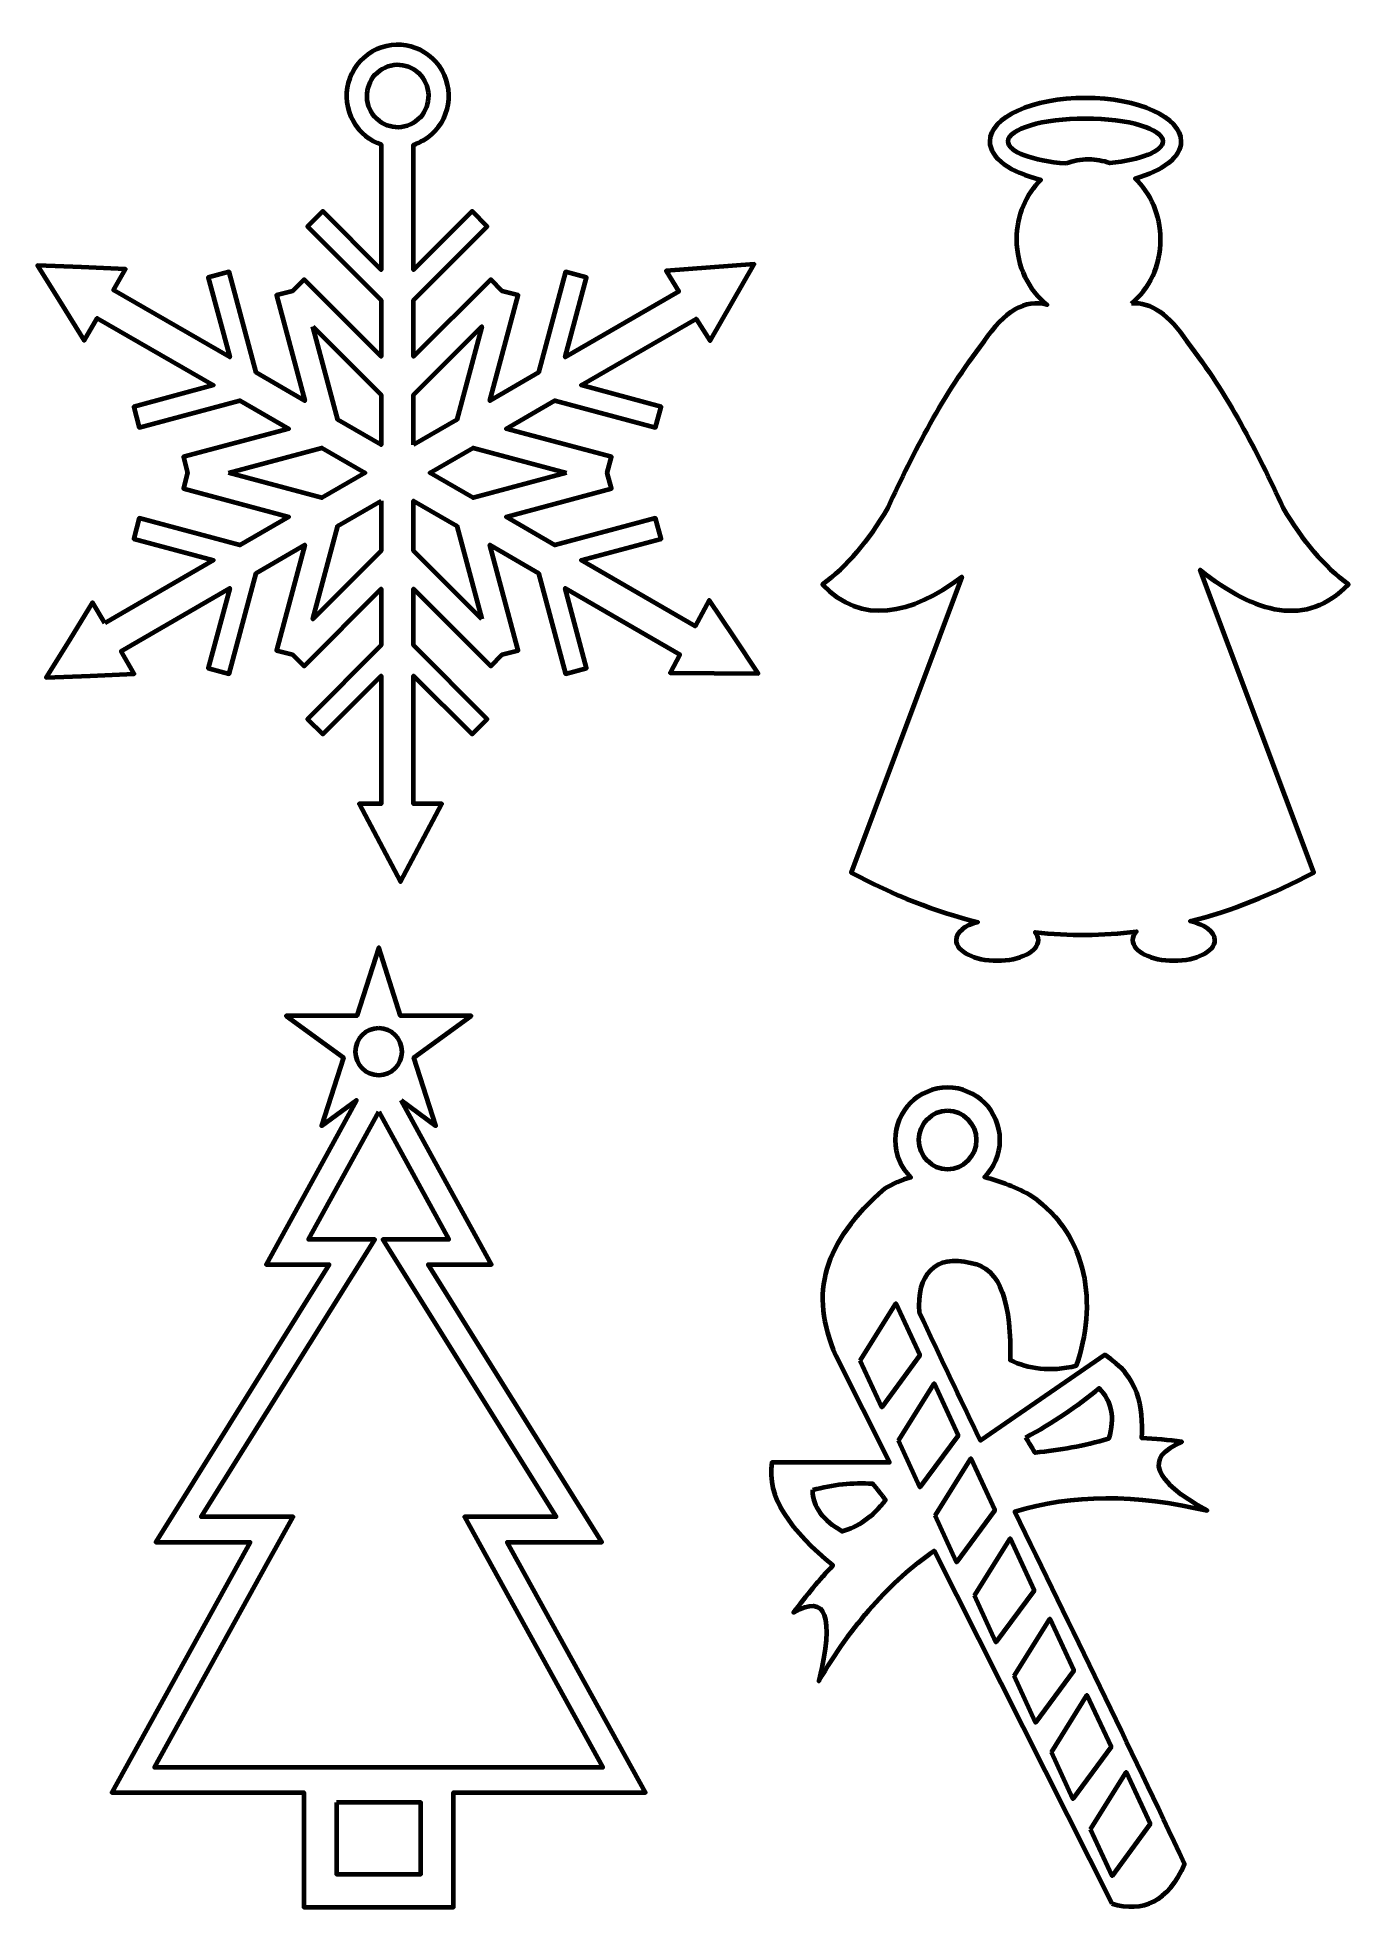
# Model space of a CAD drawing. Header units: centimetres. Extents: x -8.5 to 9.3, y -12.4 to 13.
import ezdxf

# ---------------------------------------------------------------- set-up
doc = ezdxf.new("R2010")
doc.units = ezdxf.units.CM
doc.header["$MEASUREMENT"] = 0
doc.layers.add('Camada 1', color=7, linetype='Continuous')

msp = doc.modelspace()

# ---------------------------------------------------------------- linework, layer by layer
at = {"layer": 'Camada 1', "color": 7, "lineweight": 158}
for points, knots in [([(-7.55907, 5.08806), (-7.55907, 5.08806), (-6.08248, 5.94058), (-6.08248, 5.94058), (-6.08248, 5.94058), (-6.08248, 5.94058), (-7.16618, 6.231), (-7.16618, 6.231), (-7.16618, 6.231), (-7.16618, 6.231), (-7.09051, 6.5134), (-7.09051, 6.5134), (-7.09051, 6.5134), (-7.09051, 6.5134), (-5.72432, 6.14735), (-5.72432, 6.14735), (-5.72432, 6.14735), (-5.72432, 6.14735), (-5.06278, 6.5293), (-5.06278, 6.5293), (-5.06278, 6.5293), (-5.06278, 6.5293), (-6.49237, 6.91235), (-6.49237, 6.91235), (-6.49237, 6.91235), (-6.49237, 6.91235), (-6.43482, 7.12697), (-6.43482, 7.12697), (-6.43482, 7.12697), (-6.43482, 7.12697), (-6.49235, 7.34162), (-6.49235, 7.34162), (-6.49235, 7.34162), (-6.49235, 7.34162), (-5.06276, 7.72466), (-5.06276, 7.72466), (-5.06276, 7.72466), (-5.06276, 7.72466), (-5.7243, 8.1066), (-5.7243, 8.1066), (-5.7243, 8.1066), (-5.7243, 8.1066), (-7.09051, 7.74055), (-7.09051, 7.74055), (-7.09051, 7.74055), (-7.09051, 7.74055), (-7.16623, 8.023), (-7.16623, 8.023), (-7.16623, 8.023), (-7.16623, 8.023), (-6.08244, 8.31343), (-6.08244, 8.31343), (-6.08244, 8.31343), (-6.08244, 8.31343), (-7.66272, 9.22574), (-7.66272, 9.22574), (-7.66272, 9.22574), (-7.66272, 9.22574), (-7.83988, 8.92235), (-7.83988, 8.92235), (-7.83988, 8.92235), (-7.83988, 8.92235), (-8.15552, 9.43085), (-8.15552, 9.43085), (-8.15552, 9.43085), (-8.15552, 9.43085), (-8.47121, 9.93934), (-8.47121, 9.93934), (-8.47121, 9.93934), (-8.47121, 9.93934), (-7.87321, 9.91437), (-7.87321, 9.91437), (-7.87321, 9.91437), (-7.87321, 9.91437), (-7.27522, 9.88941), (-7.27522, 9.88941), (-7.27522, 9.88941), (-7.27522, 9.88941), (-7.44154, 9.60455), (-7.44154, 9.60455), (-7.44154, 9.60455), (-7.44154, 9.60455), (-5.86311, 8.69322), (-5.86311, 8.69322), (-5.86311, 8.69322), (-5.86311, 8.69322), (-6.15352, 9.77697), (-6.15352, 9.77697), (-6.15352, 9.77697), (-6.15352, 9.77697), (-5.87108, 9.85266), (-5.87108, 9.85266), (-5.87108, 9.85266), (-5.87108, 9.85266), (-5.505, 8.48646), (-5.505, 8.48646), (-5.505, 8.48646), (-5.505, 8.48646), (-4.84349, 8.10451), (-4.84349, 8.10451), (-4.84349, 8.10451), (-4.84349, 8.10451), (-5.22651, 9.53409), (-5.22651, 9.53409), (-5.22651, 9.53409), (-5.22651, 9.53409), (-5.01194, 9.59166), (-5.01194, 9.59166), (-5.01194, 9.59166), (-5.01194, 9.59166), (-4.85481, 9.74872), (-4.85481, 9.74872), (-4.85481, 9.74872), (-4.85481, 9.74872), (-3.80829, 8.70219), (-3.80829, 8.70219), (-3.80829, 8.70219), (-3.80829, 8.70219), (-3.80824, 9.46605), (-3.80824, 9.46605), (-3.80824, 9.46605), (-3.80824, 9.46605), (-4.80844, 10.46621), (-4.80844, 10.46621), (-4.80844, 10.46621), (-4.80844, 10.46621), (-4.60159, 10.67298), (-4.60159, 10.67298), (-4.60159, 10.67298), (-4.60159, 10.67298), (-3.80827, 9.87961), (-3.80827, 9.87961), (-3.80827, 9.87961), (-3.80827, 9.87961), (-3.80829, 11.57914), (-3.80829, 11.57914), (-3.80829, 11.57914), (-3.96209, 11.63147), (-4.09833, 11.73759), (-4.18595, 11.88933), (-4.18595, 11.88933), (-4.37771, 12.22145), (-4.26384, 12.64627), (-3.93176, 12.83801), (-3.93176, 12.83801), (-3.59962, 13.02977), (-3.1748, 12.91593), (-2.98306, 12.58382), (-2.98306, 12.58382), (-2.79129, 12.25167), (-2.90515, 11.82683), (-3.23726, 11.63514), (-3.23726, 11.63514), (-3.28009, 11.61039), (-3.32443, 11.59081), (-3.36964, 11.5761), (-3.36964, 11.5761), (-3.36964, 11.5761), (-3.36962, 9.87966), (-3.36962, 9.87966), (-3.36962, 9.87966), (-3.36962, 9.87966), (-2.57626, 10.67298), (-2.57626, 10.67298), (-2.57626, 10.67298), (-2.57626, 10.67298), (-2.36953, 10.46621), (-2.36953, 10.46621), (-2.36953, 10.46621), (-2.36953, 10.46621), (-3.36964, 9.46604), (-3.36964, 9.46604), (-3.36964, 9.46604), (-3.36964, 9.46604), (-3.36967, 8.70218), (-3.36967, 8.70218), (-3.36967, 8.70218), (-3.36967, 8.70218), (-2.32313, 9.74872), (-2.32313, 9.74872), (-2.32313, 9.74872), (-2.32313, 9.74872), (-2.16601, 9.59158), (-2.16601, 9.59158), (-2.16601, 9.59158), (-2.16601, 9.59158), (-1.95139, 9.53412), (-1.95139, 9.53412), (-1.95139, 9.53412), (-1.95139, 9.53412), (-2.33442, 8.10451), (-2.33442, 8.10451), (-2.33442, 8.10451), (-2.33442, 8.10451), (-1.67289, 8.48649), (-1.67289, 8.48649), (-1.67289, 8.48649), (-1.67289, 8.48649), (-1.30687, 9.85268), (-1.30687, 9.85268), (-1.30687, 9.85268), (-1.30687, 9.85268), (-1.02436, 9.77698), (-1.02436, 9.77698), (-1.02436, 9.77698), (-1.02436, 9.77698), (-1.31479, 8.69325), (-1.31479, 8.69325), (-1.31479, 8.69325), (-1.31479, 8.69325), (0.23149, 9.58596), (0.23149, 9.58596), (0.23149, 9.58596), (0.23149, 9.58596), (0.05607, 9.86429), (0.05607, 9.86429), (0.05607, 9.86429), (0.05607, 9.86429), (0.6529, 9.90945), (0.6529, 9.90945), (0.6529, 9.90945), (0.6529, 9.90945), (1.24969, 9.95465), (1.24969, 9.95465), (1.24969, 9.95465), (1.24969, 9.95465), (0.95142, 9.43577), (0.95142, 9.43577), (0.95142, 9.43577), (0.95142, 9.43577), (0.65317, 8.91686), (0.65317, 8.91686), (0.65317, 8.91686), (0.65317, 8.91686), (0.46553, 9.21458), (0.46553, 9.21458), (0.46553, 9.21458), (0.46553, 9.21458), (-1.09546, 8.31336), (-1.09546, 8.31336), (-1.09546, 8.31336), (-1.09546, 8.31336), (-0.01172, 8.02299), (-0.01172, 8.02299), (-0.01172, 8.02299), (-0.01172, 8.02299), (-0.08742, 7.74055), (-0.08742, 7.74055), (-0.08742, 7.74055), (-0.08742, 7.74055), (-1.4536, 8.10661), (-1.4536, 8.10661), (-1.4536, 8.10661), (-1.4536, 8.10661), (-2.11511, 7.72464), (-2.11511, 7.72464), (-2.11511, 7.72464), (-2.11511, 7.72464), (-0.68554, 7.34162), (-0.68554, 7.34162), (-0.68554, 7.34162), (-0.68554, 7.34162), (-0.74304, 7.12697), (-0.74304, 7.12697), (-0.74304, 7.12697), (-0.74304, 7.12697), (-0.68552, 6.91234), (-0.68552, 6.91234), (-0.68552, 6.91234), (-0.68552, 6.91234), (-2.1151, 6.52931), (-2.1151, 6.52931), (-2.1151, 6.52931), (-2.1151, 6.52931), (-1.4536, 6.14738), (-1.4536, 6.14738), (-1.4536, 6.14738), (-1.4536, 6.14738), (-0.08735, 6.51347), (-0.08735, 6.51347), (-0.08735, 6.51347), (-0.08735, 6.51347), (-0.01169, 6.23096), (-0.01169, 6.23096), (-0.01169, 6.23096), (-0.01169, 6.23096), (-1.09543, 5.94064), (-1.09543, 5.94064), (-1.09543, 5.94064), (-1.09543, 5.94064), (0.45112, 5.04768), (0.45112, 5.04768), (0.45112, 5.04768), (0.45112, 5.04768), (0.64187, 5.40101), (0.64187, 5.40101), (0.64187, 5.40101), (0.64187, 5.40101), (0.9743, 4.90336), (0.9743, 4.90336), (0.9743, 4.90336), (0.9743, 4.90336), (1.3068, 4.40569), (1.3068, 4.40569), (1.3068, 4.40569), (1.3068, 4.40569), (0.70838, 4.41063), (0.70838, 4.41063), (0.70838, 4.41063), (0.70838, 4.41063), (0.10984, 4.4156), (0.10984, 4.4156), (0.10984, 4.4156), (0.10984, 4.4156), (0.24265, 4.66155), (0.24265, 4.66155), (0.24265, 4.66155), (0.24265, 4.66155), (-1.31476, 5.5608), (-1.31476, 5.5608), (-1.31476, 5.5608), (-1.31476, 5.5608), (-1.02436, 4.47698), (-1.02436, 4.47698), (-1.02436, 4.47698), (-1.02436, 4.47698), (-1.30681, 4.40127), (-1.30681, 4.40127), (-1.30681, 4.40127), (-1.30681, 4.40127), (-1.67291, 5.7675), (-1.67291, 5.7675), (-1.67291, 5.7675), (-1.67291, 5.7675), (-2.33443, 6.14939), (-2.33443, 6.14939), (-2.33443, 6.14939), (-2.33443, 6.14939), (-1.95139, 4.71988), (-1.95139, 4.71988), (-1.95139, 4.71988), (-1.95139, 4.71988), (-2.16601, 4.66237), (-2.16601, 4.66237), (-2.16601, 4.66237), (-2.16601, 4.66237), (-2.32313, 4.50522), (-2.32313, 4.50522), (-2.32313, 4.50522), (-2.32313, 4.50522), (-3.36967, 5.55179), (-3.36967, 5.55179), (-3.36967, 5.55179), (-3.36967, 5.55179), (-3.36964, 4.78789), (-3.36964, 4.78789), (-3.36964, 4.78789), (-3.36964, 4.78789), (-2.36951, 3.78773), (-2.36951, 3.78773), (-2.36951, 3.78773), (-2.36951, 3.78773), (-2.57632, 3.58101), (-2.57632, 3.58101), (-2.57632, 3.58101), (-2.57632, 3.58101), (-3.36967, 4.37436), (-3.36967, 4.37436), (-3.36967, 4.37436), (-3.36967, 4.37436), (-3.36964, 2.63898), (-3.36964, 2.63898), (-3.36964, 2.63898), (-3.36964, 2.63898), (-2.98739, 2.63898), (-2.98739, 2.63898), (-2.98739, 2.63898), (-2.98739, 2.63898), (-3.26737, 2.10999), (-3.26737, 2.10999), (-3.26737, 2.10999), (-3.26737, 2.10999), (-3.54732, 1.581), (-3.54732, 1.581), (-3.54732, 1.581), (-3.54732, 1.581), (-3.8273, 2.10999), (-3.8273, 2.10999), (-3.8273, 2.10999), (-3.8273, 2.10999), (-4.10725, 2.63898), (-4.10725, 2.63898), (-4.10725, 2.63898), (-4.10725, 2.63898), (-3.80827, 2.63898), (-3.80827, 2.63898), (-3.80827, 2.63898), (-3.80827, 2.63898), (-3.80829, 4.37436), (-3.80829, 4.37436), (-3.80829, 4.37436), (-3.80829, 4.37436), (-4.60165, 3.58101), (-4.60165, 3.58101), (-4.60165, 3.58101), (-4.60165, 3.58101), (-4.80837, 3.78777), (-4.80837, 3.78777), (-4.80837, 3.78777), (-4.80837, 3.78777), (-3.80827, 4.78796), (-3.80827, 4.78796), (-3.80827, 4.78796), (-3.80827, 4.78796), (-3.80827, 5.55177), (-3.80827, 5.55177), (-3.80827, 5.55177), (-3.80827, 5.55177), (-4.85481, 4.50526), (-4.85481, 4.50526), (-4.85481, 4.50526), (-4.85481, 4.50526), (-5.01196, 4.66238), (-5.01196, 4.66238), (-5.01196, 4.66238), (-5.01196, 4.66238), (-5.22653, 4.71988), (-5.22653, 4.71988), (-5.22653, 4.71988), (-5.22653, 4.71988), (-4.84349, 6.14947), (-4.84349, 6.14947), (-4.84349, 6.14947), (-4.84349, 6.14947), (-5.50501, 5.76757), (-5.50501, 5.76757), (-5.50501, 5.76757), (-5.50501, 5.76757), (-5.87105, 4.40129), (-5.87105, 4.40129), (-5.87105, 4.40129), (-5.87105, 4.40129), (-6.15352, 4.47701), (-6.15352, 4.47701), (-6.15352, 4.47701), (-6.15352, 4.47701), (-5.86311, 5.56076), (-5.86311, 5.56076), (-5.86311, 5.56076), (-5.86311, 5.56076), (-7.33757, 4.70949), (-7.33757, 4.70949), (-7.33757, 4.70949), (-7.33757, 4.70949), (-7.15749, 4.40168), (-7.15749, 4.40168), (-7.15749, 4.40168), (-7.15749, 4.40168), (-7.75543, 4.37613), (-7.75543, 4.37613), (-7.75543, 4.37613), (-7.75543, 4.37613), (-8.35341, 4.35066), (-8.35341, 4.35066), (-8.35341, 4.35066), (-8.35341, 4.35066), (-8.0382, 4.85947), (-8.0382, 4.85947), (-8.0382, 4.85947), (-8.0382, 4.85947), (-7.723, 5.36823), (-7.723, 5.36823), (-7.723, 5.36823), (-7.723, 5.36823), (-7.55907, 5.08806), (-7.55907, 5.08806)], [0, 0, 0, 0, 0.00833333, 0.00833333, 0.00833333, 0.00833333, 0.01666667, 0.01666667, 0.01666667, 0.01666667, 0.025, 0.025, 0.025, 0.025, 0.03333333, 0.03333333, 0.03333333, 0.03333333, 0.04166667, 0.04166667, 0.04166667, 0.04166667, 0.05, 0.05, 0.05, 0.05, 0.05833333, 0.05833333, 0.05833333, 0.05833333, 0.06666667, 0.06666667, 0.06666667, 0.06666667, 0.075, 0.075, 0.075, 0.075, 0.08333333, 0.08333333, 0.08333333, 0.08333333, 0.09166667, 0.09166667, 0.09166667, 0.09166667, 0.1, 0.1, 0.1, 0.1, 0.10833333, 0.10833333, 0.10833333, 0.10833333, 0.11666667, 0.11666667, 0.11666667, 0.11666667, 0.125, 0.125, 0.125, 0.125, 0.13333333, 0.13333333, 0.13333333, 0.13333333, 0.14166667, 0.14166667, 0.14166667, 0.14166667, 0.15, 0.15, 0.15, 0.15, 0.15833333, 0.15833333, 0.15833333, 0.15833333, 0.16666667, 0.16666667, 0.16666667, 0.16666667, 0.175, 0.175, 0.175, 0.175, 0.18333333, 0.18333333, 0.18333333, 0.18333333, 0.19166667, 0.19166667, 0.19166667, 0.19166667, 0.2, 0.2, 0.2, 0.2, 0.20833333, 0.20833333, 0.20833333, 0.20833333, 0.21666667, 0.21666667, 0.21666667, 0.21666667, 0.225, 0.225, 0.225, 0.225, 0.23333333, 0.23333333, 0.23333333, 0.23333333, 0.24166667, 0.24166667, 0.24166667, 0.24166667, 0.25, 0.25, 0.25, 0.25, 0.25833333, 0.25833333, 0.25833333, 0.25833333, 0.26666667, 0.26666667, 0.26666667, 0.26666667, 0.275, 0.275, 0.275, 0.275, 0.28333333, 0.28333333, 0.28333333, 0.28333333, 0.29166667, 0.29166667, 0.29166667, 0.29166667, 0.3, 0.3, 0.3, 0.3, 0.30833333, 0.30833333, 0.30833333, 0.30833333, 0.31666667, 0.31666667, 0.31666667, 0.31666667, 0.325, 0.325, 0.325, 0.325, 0.33333333, 0.33333333, 0.33333333, 0.33333333, 0.34166667, 0.34166667, 0.34166667, 0.34166667, 0.35, 0.35, 0.35, 0.35, 0.35833333, 0.35833333, 0.35833333, 0.35833333, 0.36666667, 0.36666667, 0.36666667, 0.36666667, 0.375, 0.375, 0.375, 0.375, 0.38333333, 0.38333333, 0.38333333, 0.38333333, 0.39166667, 0.39166667, 0.39166667, 0.39166667, 0.4, 0.4, 0.4, 0.4, 0.40833333, 0.40833333, 0.40833333, 0.40833333, 0.41666667, 0.41666667, 0.41666667, 0.41666667, 0.425, 0.425, 0.425, 0.425, 0.43333333, 0.43333333, 0.43333333, 0.43333333, 0.44166667, 0.44166667, 0.44166667, 0.44166667, 0.45, 0.45, 0.45, 0.45, 0.45833333, 0.45833333, 0.45833333, 0.45833333, 0.46666667, 0.46666667, 0.46666667, 0.46666667, 0.475, 0.475, 0.475, 0.475, 0.48333333, 0.48333333, 0.48333333, 0.48333333, 0.49166667, 0.49166667, 0.49166667, 0.49166667, 0.5, 0.5, 0.5, 0.5, 0.50833333, 0.50833333, 0.50833333, 0.50833333, 0.51666667, 0.51666667, 0.51666667, 0.51666667, 0.525, 0.525, 0.525, 0.525, 0.53333333, 0.53333333, 0.53333333, 0.53333333, 0.54166667, 0.54166667, 0.54166667, 0.54166667, 0.55, 0.55, 0.55, 0.55, 0.55833333, 0.55833333, 0.55833333, 0.55833333, 0.56666667, 0.56666667, 0.56666667, 0.56666667, 0.575, 0.575, 0.575, 0.575, 0.58333333, 0.58333333, 0.58333333, 0.58333333, 0.59166667, 0.59166667, 0.59166667, 0.59166667, 0.6, 0.6, 0.6, 0.6, 0.60833333, 0.60833333, 0.60833333, 0.60833333, 0.61666667, 0.61666667, 0.61666667, 0.61666667, 0.625, 0.625, 0.625, 0.625, 0.63333333, 0.63333333, 0.63333333, 0.63333333, 0.64166667, 0.64166667, 0.64166667, 0.64166667, 0.65, 0.65, 0.65, 0.65, 0.65833333, 0.65833333, 0.65833333, 0.65833333, 0.66666667, 0.66666667, 0.66666667, 0.66666667, 0.675, 0.675, 0.675, 0.675, 0.68333333, 0.68333333, 0.68333333, 0.68333333, 0.69166667, 0.69166667, 0.69166667, 0.69166667, 0.7, 0.7, 0.7, 0.7, 0.70833333, 0.70833333, 0.70833333, 0.70833333, 0.71666667, 0.71666667, 0.71666667, 0.71666667, 0.725, 0.725, 0.725, 0.725, 0.73333333, 0.73333333, 0.73333333, 0.73333333, 0.74166667, 0.74166667, 0.74166667, 0.74166667, 0.75, 0.75, 0.75, 0.75, 0.75833333, 0.75833333, 0.75833333, 0.75833333, 0.76666667, 0.76666667, 0.76666667, 0.76666667, 0.775, 0.775, 0.775, 0.775, 0.78333333, 0.78333333, 0.78333333, 0.78333333, 0.79166667, 0.79166667, 0.79166667, 0.79166667, 0.8, 0.8, 0.8, 0.8, 0.80833333, 0.80833333, 0.80833333, 0.80833333, 0.81666667, 0.81666667, 0.81666667, 0.81666667, 0.825, 0.825, 0.825, 0.825, 0.83333333, 0.83333333, 0.83333333, 0.83333333, 0.84166667, 0.84166667, 0.84166667, 0.84166667, 0.85, 0.85, 0.85, 0.85, 0.85833333, 0.85833333, 0.85833333, 0.85833333, 0.86666667, 0.86666667, 0.86666667, 0.86666667, 0.875, 0.875, 0.875, 0.875, 0.88333333, 0.88333333, 0.88333333, 0.88333333, 0.89166667, 0.89166667, 0.89166667, 0.89166667, 0.9, 0.9, 0.9, 0.9, 0.90833333, 0.90833333, 0.90833333, 0.90833333, 0.91666667, 0.91666667, 0.91666667, 0.91666667, 0.925, 0.925, 0.925, 0.925, 0.93333333, 0.93333333, 0.93333333, 0.93333333, 0.94166667, 0.94166667, 0.94166667, 0.94166667, 0.95, 0.95, 0.95, 0.95, 0.95833333, 0.95833333, 0.95833333, 0.95833333, 0.96666667, 0.96666667, 0.96666667, 0.96666667, 0.975, 0.975, 0.975, 0.975, 0.98333333, 0.98333333, 0.98333333, 0.98333333, 1, 1, 1, 1]), ([(-3.79474, 12.60075), (-3.59367, 12.71684), (-3.33641, 12.64795), (-3.22029, 12.44682), (-3.22029, 12.44682), (-3.10421, 12.24574), (-3.17316, 11.98852), (-3.37425, 11.87235), (-3.37425, 11.87235), (-3.57534, 11.75628), (-3.83259, 11.82523), (-3.94869, 12.02628), (-3.94869, 12.02628), (-4.06485, 12.22737), (-3.9959, 12.48466), (-3.79474, 12.60075)], [0, 0, 0, 0, 0.2, 0.2, 0.2, 0.2, 0.4, 0.4, 0.4, 0.4, 0.6, 0.6, 0.6, 0.6, 1, 1, 1, 1]), ([(6.37082, 9.42301), (6.63167, 9.44229), (6.88361, 9.26996), (7.12662, 8.90593), (7.12662, 8.90593), (7.69152, 8.17643), (8.07368, 7.41604), (8.42974, 6.65124), (8.42974, 6.65124), (8.69354, 6.19918), (8.98833, 5.85332), (9.3141, 5.61377), (9.3141, 5.61377), (8.75116, 5.02788), (8.04506, 5.21588), (7.30299, 5.80938), (7.30299, 5.80938), (7.30299, 5.80938), (8.84137, 1.70893), (8.84137, 1.70893), (8.84137, 1.70893), (8.28266, 1.40748), (7.72388, 1.18663), (7.16516, 1.04623), (7.16516, 1.04623), (7.36352, 1.00348), (7.50238, 0.90511), (7.50238, 0.79063), (7.50238, 0.79063), (7.50238, 0.63691), (7.25221, 0.51229), (6.94372, 0.51229), (6.94372, 0.51229), (6.63518, 0.51229), (6.38502, 0.63691), (6.38502, 0.79063), (6.38502, 0.79063), (6.38502, 0.83298), (6.40403, 0.87313), (6.43804, 0.90911), (6.43804, 0.90911), (5.98013, 0.85127), (5.52223, 0.84761), (5.0643, 0.89793), (5.0643, 0.89793), (5.09207, 0.8649), (5.10738, 0.82862), (5.10738, 0.79063), (5.10738, 0.79063), (5.10738, 0.63691), (4.8572, 0.51229), (4.54868, 0.51229), (4.54868, 0.51229), (4.24019, 0.51229), (3.99002, 0.63691), (3.99002, 0.79063), (3.99002, 0.79063), (3.99002, 0.89668), (4.10919, 0.98895), (4.28448, 1.03591), (4.28448, 1.03591), (3.71172, 1.17561), (3.13901, 1.39991), (2.56623, 1.70893), (2.56623, 1.70893), (2.56623, 1.70893), (4.07009, 5.71724), (4.07009, 5.71724), (4.07009, 5.71724), (3.37185, 5.1979), (2.71094, 5.05942), (2.1783, 5.61377), (2.1783, 5.61377), (2.50407, 5.85332), (2.79886, 6.19915), (3.06266, 6.65125), (3.06266, 6.65125), (3.41872, 7.41605), (3.80088, 8.17643), (4.36578, 8.90593), (4.36578, 8.90593), (4.64139, 9.31885), (4.9286, 9.4851), (5.2272, 9.40484), (5.2272, 9.40484), (4.97498, 9.60063), (4.80994, 9.92492), (4.80994, 10.2918), (4.80994, 10.2918), (4.80994, 10.61422), (4.93733, 10.90366), (5.13936, 11.10198), (5.13936, 11.10198), (4.72756, 11.20054), (4.44678, 11.39631), (4.44678, 11.62173), (4.44678, 11.62173), (4.44678, 11.94621), (5.02846, 12.20935), (5.74574, 12.20935), (5.74574, 12.20935), (6.46296, 12.20935), (7.04466, 11.94621), (7.04466, 11.62173), (7.04466, 11.62173), (7.04466, 11.4086), (6.7937, 11.22191), (6.41822, 11.1189), (6.41822, 11.1189), (6.63046, 10.92032), (6.76532, 10.62349), (6.76532, 10.2918), (6.76532, 10.2918), (6.76532, 9.93608), (6.6102, 9.62036), (6.37082, 9.42301)], [0, 0, 0, 0, 0.03333333, 0.03333333, 0.03333333, 0.03333333, 0.06666667, 0.06666667, 0.06666667, 0.06666667, 0.1, 0.1, 0.1, 0.1, 0.13333333, 0.13333333, 0.13333333, 0.13333333, 0.16666667, 0.16666667, 0.16666667, 0.16666667, 0.2, 0.2, 0.2, 0.2, 0.23333333, 0.23333333, 0.23333333, 0.23333333, 0.26666667, 0.26666667, 0.26666667, 0.26666667, 0.3, 0.3, 0.3, 0.3, 0.33333333, 0.33333333, 0.33333333, 0.33333333, 0.36666667, 0.36666667, 0.36666667, 0.36666667, 0.4, 0.4, 0.4, 0.4, 0.43333333, 0.43333333, 0.43333333, 0.43333333, 0.46666667, 0.46666667, 0.46666667, 0.46666667, 0.5, 0.5, 0.5, 0.5, 0.53333333, 0.53333333, 0.53333333, 0.53333333, 0.56666667, 0.56666667, 0.56666667, 0.56666667, 0.6, 0.6, 0.6, 0.6, 0.63333333, 0.63333333, 0.63333333, 0.63333333, 0.66666667, 0.66666667, 0.66666667, 0.66666667, 0.7, 0.7, 0.7, 0.7, 0.73333333, 0.73333333, 0.73333333, 0.73333333, 0.76666667, 0.76666667, 0.76666667, 0.76666667, 0.8, 0.8, 0.8, 0.8, 0.83333333, 0.83333333, 0.83333333, 0.83333333, 0.86666667, 0.86666667, 0.86666667, 0.86666667, 0.9, 0.9, 0.9, 0.9, 0.93333333, 0.93333333, 0.93333333, 0.93333333, 1, 1, 1, 1]), ([(5.48098, 11.31987), (5.57742, 11.35513), (5.68049, 11.3743), (5.78758, 11.3743), (5.78758, 11.3743), (5.88866, 11.3743), (5.98614, 11.35735), (6.07778, 11.3258), (6.07778, 11.3258), (6.49485, 11.36707), (6.79561, 11.48399), (6.79561, 11.62173), (6.79561, 11.62173), (6.79561, 11.79394), (6.32544, 11.93357), (5.74574, 11.93357), (5.74574, 11.93357), (5.16602, 11.93357), (4.69588, 11.79394), (4.69588, 11.62173), (4.69588, 11.62173), (4.69588, 11.47669), (5.02939, 11.35475), (5.48098, 11.31987)], [0, 0, 0, 0, 0.14285714, 0.14285714, 0.14285714, 0.14285714, 0.28571429, 0.28571429, 0.28571429, 0.28571429, 0.42857143, 0.42857143, 0.42857143, 0.42857143, 0.57142857, 0.57142857, 0.57142857, 0.57142857, 0.71428571, 0.71428571, 0.71428571, 0.71428571, 1, 1, 1, 1]), ([(-4.73499, 9.112), (-4.73499, 9.112), (-4.39579, 7.84605), (-4.39579, 7.84605), (-4.39579, 7.84605), (-4.39579, 7.84605), (-3.80829, 7.50684), (-3.80829, 7.50684), (-3.80829, 7.50684), (-3.80829, 7.50684), (-3.80831, 8.18523), (-3.80831, 8.18523), (-3.80831, 8.18523), (-3.80831, 8.18523), (-4.73499, 9.112), (-4.73499, 9.112)], [0, 0, 0, 0, 0.2, 0.2, 0.2, 0.2, 0.4, 0.4, 0.4, 0.4, 0.6, 0.6, 0.6, 0.6, 1, 1, 1, 1]), ([(-3.36967, 7.50685), (-3.36967, 7.50685), (-2.78213, 7.84605), (-2.78213, 7.84605), (-2.78213, 7.84605), (-2.78213, 7.84605), (-2.44291, 9.11198), (-2.44291, 9.11198), (-2.44291, 9.11198), (-2.44291, 9.11198), (-3.36968, 8.18521), (-3.36968, 8.18521), (-3.36968, 8.18521), (-3.36968, 8.18521), (-3.36967, 7.50685), (-3.36967, 7.50685)], [0, 0, 0, 0, 0.2, 0.2, 0.2, 0.2, 0.4, 0.4, 0.4, 0.4, 0.6, 0.6, 0.6, 0.6, 1, 1, 1, 1]), ([(-5.88105, 7.12697), (-5.88105, 7.12697), (-4.61507, 6.78778), (-4.61507, 6.78778), (-4.61507, 6.78778), (-4.61507, 6.78778), (-4.02756, 7.12697), (-4.02756, 7.12697), (-4.02756, 7.12697), (-4.02756, 7.12697), (-4.61507, 7.46623), (-4.61507, 7.46623), (-4.61507, 7.46623), (-4.61507, 7.46623), (-5.88105, 7.12697), (-5.88105, 7.12697)], [0, 0, 0, 0, 0.2, 0.2, 0.2, 0.2, 0.4, 0.4, 0.4, 0.4, 0.6, 0.6, 0.6, 0.6, 1, 1, 1, 1]), ([(-1.29686, 7.127), (-1.29686, 7.127), (-2.5628, 7.46623), (-2.5628, 7.46623), (-2.5628, 7.46623), (-2.5628, 7.46623), (-3.15032, 7.12697), (-3.15032, 7.12697), (-3.15032, 7.12697), (-3.15032, 7.12697), (-2.5628, 6.78778), (-2.5628, 6.78778), (-2.5628, 6.78778), (-2.5628, 6.78778), (-1.29686, 7.127), (-1.29686, 7.127)], [0, 0, 0, 0, 0.2, 0.2, 0.2, 0.2, 0.4, 0.4, 0.4, 0.4, 0.6, 0.6, 0.6, 0.6, 1, 1, 1, 1]), ([(-3.80824, 6.74713), (-3.80824, 6.74713), (-4.39579, 6.40792), (-4.39579, 6.40792), (-4.39579, 6.40792), (-4.39579, 6.40792), (-4.73495, 5.142), (-4.73495, 5.142), (-4.73495, 5.142), (-4.73495, 5.142), (-3.80829, 6.06872), (-3.80829, 6.06872), (-3.80829, 6.06872), (-3.80829, 6.06872), (-3.80824, 6.74713), (-3.80824, 6.74713)], [0, 0, 0, 0, 0.2, 0.2, 0.2, 0.2, 0.4, 0.4, 0.4, 0.4, 0.6, 0.6, 0.6, 0.6, 1, 1, 1, 1]), ([(-2.44294, 5.142), (-2.44294, 5.142), (-2.78215, 6.40794), (-2.78215, 6.40794), (-2.78215, 6.40794), (-2.78215, 6.40794), (-3.36962, 6.74715), (-3.36962, 6.74715), (-3.36962, 6.74715), (-3.36962, 6.74715), (-3.36967, 6.06874), (-3.36967, 6.06874), (-3.36967, 6.06874), (-3.36967, 6.06874), (-2.44294, 5.142), (-2.44294, 5.142)], [0, 0, 0, 0, 0.2, 0.2, 0.2, 0.2, 0.4, 0.4, 0.4, 0.4, 0.6, 0.6, 0.6, 0.6, 1, 1, 1, 1]), ([(-3.53925, -1.37762), (-3.53925, -1.37762), (-3.07764, -2.21825), (-3.07764, -2.21825), (-3.07764, -2.21825), (-3.07764, -2.21825), (-2.31317, -3.61015), (-2.31317, -3.61015), (-2.31317, -3.61015), (-2.31317, -3.61015), (-3.1711, -3.61015), (-3.1711, -3.61015), (-3.1711, -3.61015), (-3.1711, -3.61015), (-2.32925, -4.95545), (-2.32925, -4.95545), (-2.32925, -4.95545), (-2.32925, -4.95545), (-0.81648, -7.3731), (-0.81648, -7.3731), (-0.81648, -7.3731), (-0.81648, -7.3731), (-2.10019, -7.3731), (-2.10019, -7.3731), (-2.10019, -7.3731), (-2.10019, -7.3731), (-2.03152, -7.49717), (-2.03152, -7.49717), (-2.03152, -7.49717), (-2.03152, -7.49717), (-0.22093, -10.76946), (-0.22093, -10.76946), (-0.22093, -10.76946), (-0.22093, -10.76946), (-2.8269, -10.76946), (-2.8269, -10.76946), (-2.8269, -10.76946), (-2.8269, -10.76946), (-2.8269, -12.32105), (-2.8269, -12.32105), (-2.8269, -12.32105), (-2.8269, -12.32105), (-4.8573, -12.32105), (-4.8573, -12.32105), (-4.8573, -12.32105), (-4.8573, -12.32105), (-4.8573, -10.76946), (-4.8573, -10.76946), (-4.8573, -10.76946), (-4.8573, -10.76946), (-7.46328, -10.76946), (-7.46328, -10.76946), (-7.46328, -10.76946), (-7.46328, -10.76946), (-5.6527, -7.49717), (-5.6527, -7.49717), (-5.6527, -7.49717), (-5.6527, -7.49717), (-5.58402, -7.3731), (-5.58402, -7.3731), (-5.58402, -7.3731), (-5.58402, -7.3731), (-6.86773, -7.3731), (-6.86773, -7.3731), (-6.86773, -7.3731), (-6.86773, -7.3731), (-5.35496, -4.95545), (-5.35496, -4.95545), (-5.35496, -4.95545), (-5.35496, -4.95545), (-4.51311, -3.61015), (-4.51311, -3.61015), (-4.51311, -3.61015), (-4.51311, -3.61015), (-5.37104, -3.61015), (-5.37104, -3.61015), (-5.37104, -3.61015), (-5.37104, -3.61015), (-4.60657, -2.21825), (-4.60657, -2.21825), (-4.60657, -2.21825), (-4.60657, -2.21825), (-4.14496, -1.37762), (-4.14496, -1.37762), (-4.14496, -1.37762), (-4.14496, -1.37762), (-4.61724, -1.72645), (-4.61724, -1.72645), (-4.61724, -1.72645), (-4.61724, -1.72645), (-4.31899, -0.80326), (-4.31899, -0.80326), (-4.31899, -0.80326), (-4.31899, -0.80326), (-5.09627, -0.23388), (-5.09627, -0.23388), (-5.09627, -0.23388), (-5.09627, -0.23388), (-4.13684, -0.23576), (-4.13684, -0.23576), (-4.13684, -0.23576), (-4.13684, -0.23576), (-3.84211, 0.68857), (-3.84211, 0.68857), (-3.84211, 0.68857), (-3.84211, 0.68857), (-3.54737, -0.23576), (-3.54737, -0.23576), (-3.54737, -0.23576), (-3.54737, -0.23576), (-2.58794, -0.23388), (-2.58794, -0.23388), (-2.58794, -0.23388), (-2.58794, -0.23388), (-3.36522, -0.80326), (-3.36522, -0.80326), (-3.36522, -0.80326), (-3.36522, -0.80326), (-3.06697, -1.72645), (-3.06697, -1.72645), (-3.06697, -1.72645), (-3.06697, -1.72645), (-3.53925, -1.37762), (-3.53925, -1.37762)], [0, 0, 0, 0, 0.03125, 0.03125, 0.03125, 0.03125, 0.0625, 0.0625, 0.0625, 0.0625, 0.09375, 0.09375, 0.09375, 0.09375, 0.125, 0.125, 0.125, 0.125, 0.15625, 0.15625, 0.15625, 0.15625, 0.1875, 0.1875, 0.1875, 0.1875, 0.21875, 0.21875, 0.21875, 0.21875, 0.25, 0.25, 0.25, 0.25, 0.28125, 0.28125, 0.28125, 0.28125, 0.3125, 0.3125, 0.3125, 0.3125, 0.34375, 0.34375, 0.34375, 0.34375, 0.375, 0.375, 0.375, 0.375, 0.40625, 0.40625, 0.40625, 0.40625, 0.4375, 0.4375, 0.4375, 0.4375, 0.46875, 0.46875, 0.46875, 0.46875, 0.5, 0.5, 0.5, 0.5, 0.53125, 0.53125, 0.53125, 0.53125, 0.5625, 0.5625, 0.5625, 0.5625, 0.59375, 0.59375, 0.59375, 0.59375, 0.625, 0.625, 0.625, 0.625, 0.65625, 0.65625, 0.65625, 0.65625, 0.6875, 0.6875, 0.6875, 0.6875, 0.71875, 0.71875, 0.71875, 0.71875, 0.75, 0.75, 0.75, 0.75, 0.78125, 0.78125, 0.78125, 0.78125, 0.8125, 0.8125, 0.8125, 0.8125, 0.84375, 0.84375, 0.84375, 0.84375, 0.875, 0.875, 0.875, 0.875, 0.90625, 0.90625, 0.90625, 0.90625, 0.9375, 0.9375, 0.9375, 0.9375, 1, 1, 1, 1]), ([(-3.8421, -0.4052), (-3.66692, -0.4052), (-3.52485, -0.54727), (-3.52485, -0.72245), (-3.52485, -0.72245), (-3.52485, -0.89763), (-3.66692, -1.0397), (-3.8421, -1.0397), (-3.8421, -1.0397), (-4.01728, -1.0397), (-4.15935, -0.89763), (-4.15935, -0.72245), (-4.15935, -0.72245), (-4.15935, -0.54727), (-4.01728, -0.4052), (-3.8421, -0.4052)], [0, 0, 0, 0, 0.2, 0.2, 0.2, 0.2, 0.4, 0.4, 0.4, 0.4, 0.6, 0.6, 0.6, 0.6, 1, 1, 1, 1]), ([(6.10251, -12.27477), (6.10251, -12.27477), (3.69139, -7.49111), (3.69139, -7.49111), (3.69139, -7.49111), (3.09864, -7.90249), (2.57732, -8.49112), (2.12765, -9.25752), (2.12765, -9.25752), (2.34165, -8.37526), (2.22788, -8.06446), (1.78639, -8.32504), (1.78639, -8.32504), (1.95793, -8.0956), (2.13561, -7.88287), (2.31935, -7.68675), (2.31935, -7.68675), (1.75397, -7.22196), (1.40654, -6.75713), (1.4931, -6.29235), (1.4931, -6.29235), (1.4931, -6.29235), (3.08719, -6.29235), (3.08719, -6.29235), (3.08719, -6.29235), (3.08719, -6.29235), (2.35751, -4.84469), (2.35751, -4.84469), (2.35751, -4.84469), (1.99113, -3.98959), (2.17971, -3.31281), (3.02056, -2.583), (3.02056, -2.583), (3.12916, -2.51523), (3.24869, -2.463), (3.3761, -2.42622), (3.3761, -2.42622), (3.24518, -2.29726), (3.16395, -2.11795), (3.16395, -1.9197), (3.16395, -1.9197), (3.16395, -1.52709), (3.48234, -1.2087), (3.87495, -1.2087), (3.87495, -1.2087), (4.26756, -1.2087), (4.58595, -1.52709), (4.58595, -1.9197), (4.58595, -1.9197), (4.58595, -2.11744), (4.50518, -2.29633), (4.37485, -2.42522), (4.37485, -2.42522), (4.59239, -2.47875), (4.81186, -2.56548), (5.02395, -2.68556), (5.02395, -2.68556), (5.79087, -3.2218), (5.91219, -4.15562), (5.62315, -4.97951), (5.62315, -4.97951), (5.25613, -5.06693), (4.97152, -5.017), (4.72435, -4.90461), (4.72435, -4.90461), (4.73689, -4.16803), (4.61207, -3.64372), (4.18507, -3.58637), (4.18507, -3.58637), (3.71071, -3.45655), (3.45107, -3.75117), (3.49599, -4.26047), (3.49599, -4.26047), (3.7687, -4.84271), (4.04383, -5.4194), (4.32022, -5.99308), (4.32022, -5.99308), (4.32022, -5.99308), (6.00795, -4.8348), (6.00795, -4.8348), (6.00795, -4.8348), (6.47274, -5.12591), (6.53002, -5.53347), (6.51171, -5.96261), (6.51171, -5.96261), (6.68933, -5.97178), (6.8698, -5.98865), (7.0531, -6.01332), (7.0531, -6.01332), (6.54427, -6.2233), (6.65803, -6.5341), (7.3944, -6.94579), (7.3944, -6.94579), (6.43086, -6.71554), (5.56161, -6.71916), (4.78666, -6.95675), (4.78666, -6.95675), (5.55754, -8.54338), (6.33356, -10.11794), (7.09119, -11.73549), (7.09119, -11.73549), (6.86773, -12.25482), (6.52568, -12.39461), (6.10251, -12.27477)], [0, 0, 0, 0, 0.03703704, 0.03703704, 0.03703704, 0.03703704, 0.07407407, 0.07407407, 0.07407407, 0.07407407, 0.11111111, 0.11111111, 0.11111111, 0.11111111, 0.14814815, 0.14814815, 0.14814815, 0.14814815, 0.18518519, 0.18518519, 0.18518519, 0.18518519, 0.22222222, 0.22222222, 0.22222222, 0.22222222, 0.25925926, 0.25925926, 0.25925926, 0.25925926, 0.2962963, 0.2962963, 0.2962963, 0.2962963, 0.33333333, 0.33333333, 0.33333333, 0.33333333, 0.37037037, 0.37037037, 0.37037037, 0.37037037, 0.40740741, 0.40740741, 0.40740741, 0.40740741, 0.44444444, 0.44444444, 0.44444444, 0.44444444, 0.48148148, 0.48148148, 0.48148148, 0.48148148, 0.51851852, 0.51851852, 0.51851852, 0.51851852, 0.55555556, 0.55555556, 0.55555556, 0.55555556, 0.59259259, 0.59259259, 0.59259259, 0.59259259, 0.62962963, 0.62962963, 0.62962963, 0.62962963, 0.66666667, 0.66666667, 0.66666667, 0.66666667, 0.7037037, 0.7037037, 0.7037037, 0.7037037, 0.74074074, 0.74074074, 0.74074074, 0.74074074, 0.77777778, 0.77777778, 0.77777778, 0.77777778, 0.81481481, 0.81481481, 0.81481481, 0.81481481, 0.85185185, 0.85185185, 0.85185185, 0.85185185, 0.88888889, 0.88888889, 0.88888889, 0.88888889, 0.92592593, 0.92592593, 0.92592593, 0.92592593, 1, 1, 1, 1]), ([(-3.84211, -1.53625), (-3.84211, -1.53625), (-4.7934, -3.26844), (-4.7934, -3.26844), (-4.7934, -3.26844), (-4.7934, -3.26844), (-3.89612, -3.26844), (-3.89612, -3.26844), (-3.89612, -3.26844), (-3.89612, -3.26844), (-6.2508, -7.0313), (-6.2508, -7.0313), (-6.2508, -7.0313), (-6.2508, -7.0313), (-5.0043, -7.0313), (-5.0043, -7.0313), (-5.0043, -7.0313), (-5.0043, -7.0313), (-5.35366, -7.66259), (-5.35366, -7.66259), (-5.35366, -7.66259), (-5.35366, -7.66259), (-6.88359, -10.42771), (-6.88359, -10.42771), (-6.88359, -10.42771), (-6.88359, -10.42771), (-0.80062, -10.42771), (-0.80062, -10.42771), (-0.80062, -10.42771), (-0.80062, -10.42771), (-2.67985, -7.0313), (-2.67985, -7.0313), (-2.67985, -7.0313), (-2.67985, -7.0313), (-1.43341, -7.0313), (-1.43341, -7.0313), (-1.43341, -7.0313), (-1.43341, -7.0313), (-3.78809, -3.26844), (-3.78809, -3.26844), (-3.78809, -3.26844), (-3.78809, -3.26844), (-2.89081, -3.26844), (-2.89081, -3.26844), (-2.89081, -3.26844), (-2.89081, -3.26844), (-3.84211, -1.53625), (-3.84211, -1.53625)], [0, 0, 0, 0, 0.07692308, 0.07692308, 0.07692308, 0.07692308, 0.15384615, 0.15384615, 0.15384615, 0.15384615, 0.23076923, 0.23076923, 0.23076923, 0.23076923, 0.30769231, 0.30769231, 0.30769231, 0.30769231, 0.38461538, 0.38461538, 0.38461538, 0.38461538, 0.46153846, 0.46153846, 0.46153846, 0.46153846, 0.53846154, 0.53846154, 0.53846154, 0.53846154, 0.61538462, 0.61538462, 0.61538462, 0.61538462, 0.69230769, 0.69230769, 0.69230769, 0.69230769, 0.76923077, 0.76923077, 0.76923077, 0.76923077, 0.84615385, 0.84615385, 0.84615385, 0.84615385, 1, 1, 1, 1]), ([(3.87495, -1.52568), (4.09252, -1.52568), (4.26897, -1.70213), (4.26897, -1.9197), (4.26897, -1.9197), (4.26897, -2.13727), (4.09252, -2.31372), (3.87495, -2.31372), (3.87495, -2.31372), (3.65738, -2.31372), (3.48093, -2.13727), (3.48093, -1.9197), (3.48093, -1.9197), (3.48093, -1.70213), (3.65738, -1.52568), (3.87495, -1.52568)], [0, 0, 0, 0, 0.2, 0.2, 0.2, 0.2, 0.4, 0.4, 0.4, 0.4, 0.6, 0.6, 0.6, 0.6, 1, 1, 1, 1]), ([(2.6913, -4.9102), (2.6913, -4.9102), (2.9824, -5.5421), (2.9824, -5.5421), (2.9824, -5.5421), (2.9824, -5.5421), (3.5007, -4.8392), (3.5007, -4.8392), (3.5007, -4.8392), (3.5007, -4.8392), (3.1741, -4.1363), (3.1741, -4.1363), (3.1741, -4.1363), (3.1741, -4.1363), (2.6913, -4.9102), (2.6913, -4.9102)], [0, 0, 0, 0, 0.2, 0.2, 0.2, 0.2, 0.4, 0.4, 0.4, 0.4, 0.6, 0.6, 0.6, 0.6, 1, 1, 1, 1]), ([(3.2096, -5.9965), (3.2096, -5.9965), (3.5007, -6.6284), (3.5007, -6.6284), (3.5007, -6.6284), (3.5007, -6.6284), (4.019, -5.9255), (4.019, -5.9255), (4.019, -5.9255), (4.019, -5.9255), (3.6924, -5.2226), (3.6924, -5.2226), (3.6924, -5.2226), (3.6924, -5.2226), (3.2096, -5.9965), (3.2096, -5.9965)], [0, 0, 0, 0, 0.2, 0.2, 0.2, 0.2, 0.4, 0.4, 0.4, 0.4, 0.6, 0.6, 0.6, 0.6, 1, 1, 1, 1]), ([(4.93626, -5.95152), (4.97859, -6.02094), (5.02092, -6.09037), (5.06326, -6.1598), (5.06326, -6.1598), (5.39515, -6.12983), (5.72703, -6.06929), (6.05894, -5.97184), (6.05894, -5.97184), (6.15111, -5.68048), (6.09295, -5.45927), (5.93194, -5.28604), (5.93194, -5.28604), (5.63169, -5.53162), (5.30401, -5.75662), (4.93626, -5.95152)], [0, 0, 0, 0, 0.2, 0.2, 0.2, 0.2, 0.4, 0.4, 0.4, 0.4, 0.6, 0.6, 0.6, 0.6, 1, 1, 1, 1]), ([(3.7066, -7.0118), (3.7066, -7.0118), (3.9977, -7.6437), (3.9977, -7.6437), (3.9977, -7.6437), (3.9977, -7.6437), (4.516, -6.9408), (4.516, -6.9408), (4.516, -6.9408), (4.516, -6.9408), (4.1894, -6.2379), (4.1894, -6.2379), (4.1894, -6.2379), (4.1894, -6.2379), (3.7066, -7.0118), (3.7066, -7.0118)], [0, 0, 0, 0, 0.2, 0.2, 0.2, 0.2, 0.4, 0.4, 0.4, 0.4, 0.6, 0.6, 0.6, 0.6, 1, 1, 1, 1]), ([(2.04714, -6.66528), (2.04601, -6.90018), (2.19472, -7.08157), (2.44598, -7.22636), (2.44598, -7.22636), (2.66005, -7.17453), (2.85608, -7.03257), (3.0341, -6.80048), (3.0341, -6.80048), (2.97551, -6.72612), (2.91692, -6.65176), (2.85834, -6.5774), (2.85834, -6.5774), (2.58794, -6.56445), (2.31754, -6.58811), (2.04714, -6.66528)], [0, 0, 0, 0, 0.2, 0.2, 0.2, 0.2, 0.4, 0.4, 0.4, 0.4, 0.6, 0.6, 0.6, 0.6, 1, 1, 1, 1]), ([(4.2391, -8.0981), (4.2391, -8.0981), (4.5302, -8.73), (4.5302, -8.73), (4.5302, -8.73), (4.5302, -8.73), (5.0485, -8.0271), (5.0485, -8.0271), (5.0485, -8.0271), (5.0485, -8.0271), (4.7219, -7.3242), (4.7219, -7.3242), (4.7219, -7.3242), (4.7219, -7.3242), (4.2391, -8.0981), (4.2391, -8.0981)], [0, 0, 0, 0, 0.2, 0.2, 0.2, 0.2, 0.4, 0.4, 0.4, 0.4, 0.6, 0.6, 0.6, 0.6, 1, 1, 1, 1]), ([(4.7787, -9.1844), (4.7787, -9.1844), (5.0698, -9.8163), (5.0698, -9.8163), (5.0698, -9.8163), (5.0698, -9.8163), (5.5881, -9.1134), (5.5881, -9.1134), (5.5881, -9.1134), (5.5881, -9.1134), (5.2615, -8.4105), (5.2615, -8.4105), (5.2615, -8.4105), (5.2615, -8.4105), (4.7787, -9.1844), (4.7787, -9.1844)], [0, 0, 0, 0, 0.2, 0.2, 0.2, 0.2, 0.4, 0.4, 0.4, 0.4, 0.6, 0.6, 0.6, 0.6, 1, 1, 1, 1]), ([(5.2828, -10.221), (5.2828, -10.221), (5.5739, -10.8529), (5.5739, -10.8529), (5.5739, -10.8529), (5.5739, -10.8529), (6.0922, -10.15), (6.0922, -10.15), (6.0922, -10.15), (6.0922, -10.15), (5.7656, -9.4471), (5.7656, -9.4471), (5.7656, -9.4471), (5.7656, -9.4471), (5.2828, -10.221), (5.2828, -10.221)], [0, 0, 0, 0, 0.2, 0.2, 0.2, 0.2, 0.4, 0.4, 0.4, 0.4, 0.6, 0.6, 0.6, 0.6, 1, 1, 1, 1]), ([(5.8153, -11.2647), (5.8153, -11.2647), (6.1064, -11.8966), (6.1064, -11.8966), (6.1064, -11.8966), (6.1064, -11.8966), (6.6247, -11.1937), (6.6247, -11.1937), (6.6247, -11.1937), (6.6247, -11.1937), (6.2981, -10.4908), (6.2981, -10.4908), (6.2981, -10.4908), (6.2981, -10.4908), (5.8153, -11.2647), (5.8153, -11.2647)], [0, 0, 0, 0, 0.2, 0.2, 0.2, 0.2, 0.4, 0.4, 0.4, 0.4, 0.6, 0.6, 0.6, 0.6, 1, 1, 1, 1]), ([(-4.4133, -10.90385), (-4.4133, -10.90385), (-3.2709, -10.90385), (-3.2709, -10.90385), (-3.2709, -10.90385), (-3.2709, -10.90385), (-3.2709, -11.87705), (-3.2709, -11.87705), (-3.2709, -11.87705), (-3.2709, -11.87705), (-4.4133, -11.87705), (-4.4133, -11.87705), (-4.4133, -11.87705), (-4.4133, -11.87705), (-4.4133, -10.90385), (-4.4133, -10.90385)], [0, 0, 0, 0, 0.2, 0.2, 0.2, 0.2, 0.4, 0.4, 0.4, 0.4, 0.6, 0.6, 0.6, 0.6, 1, 1, 1, 1])]:
    msp.add_open_spline(points, degree=3, knots=knots, dxfattribs=at)

doc.saveas('drawing.dxf')
